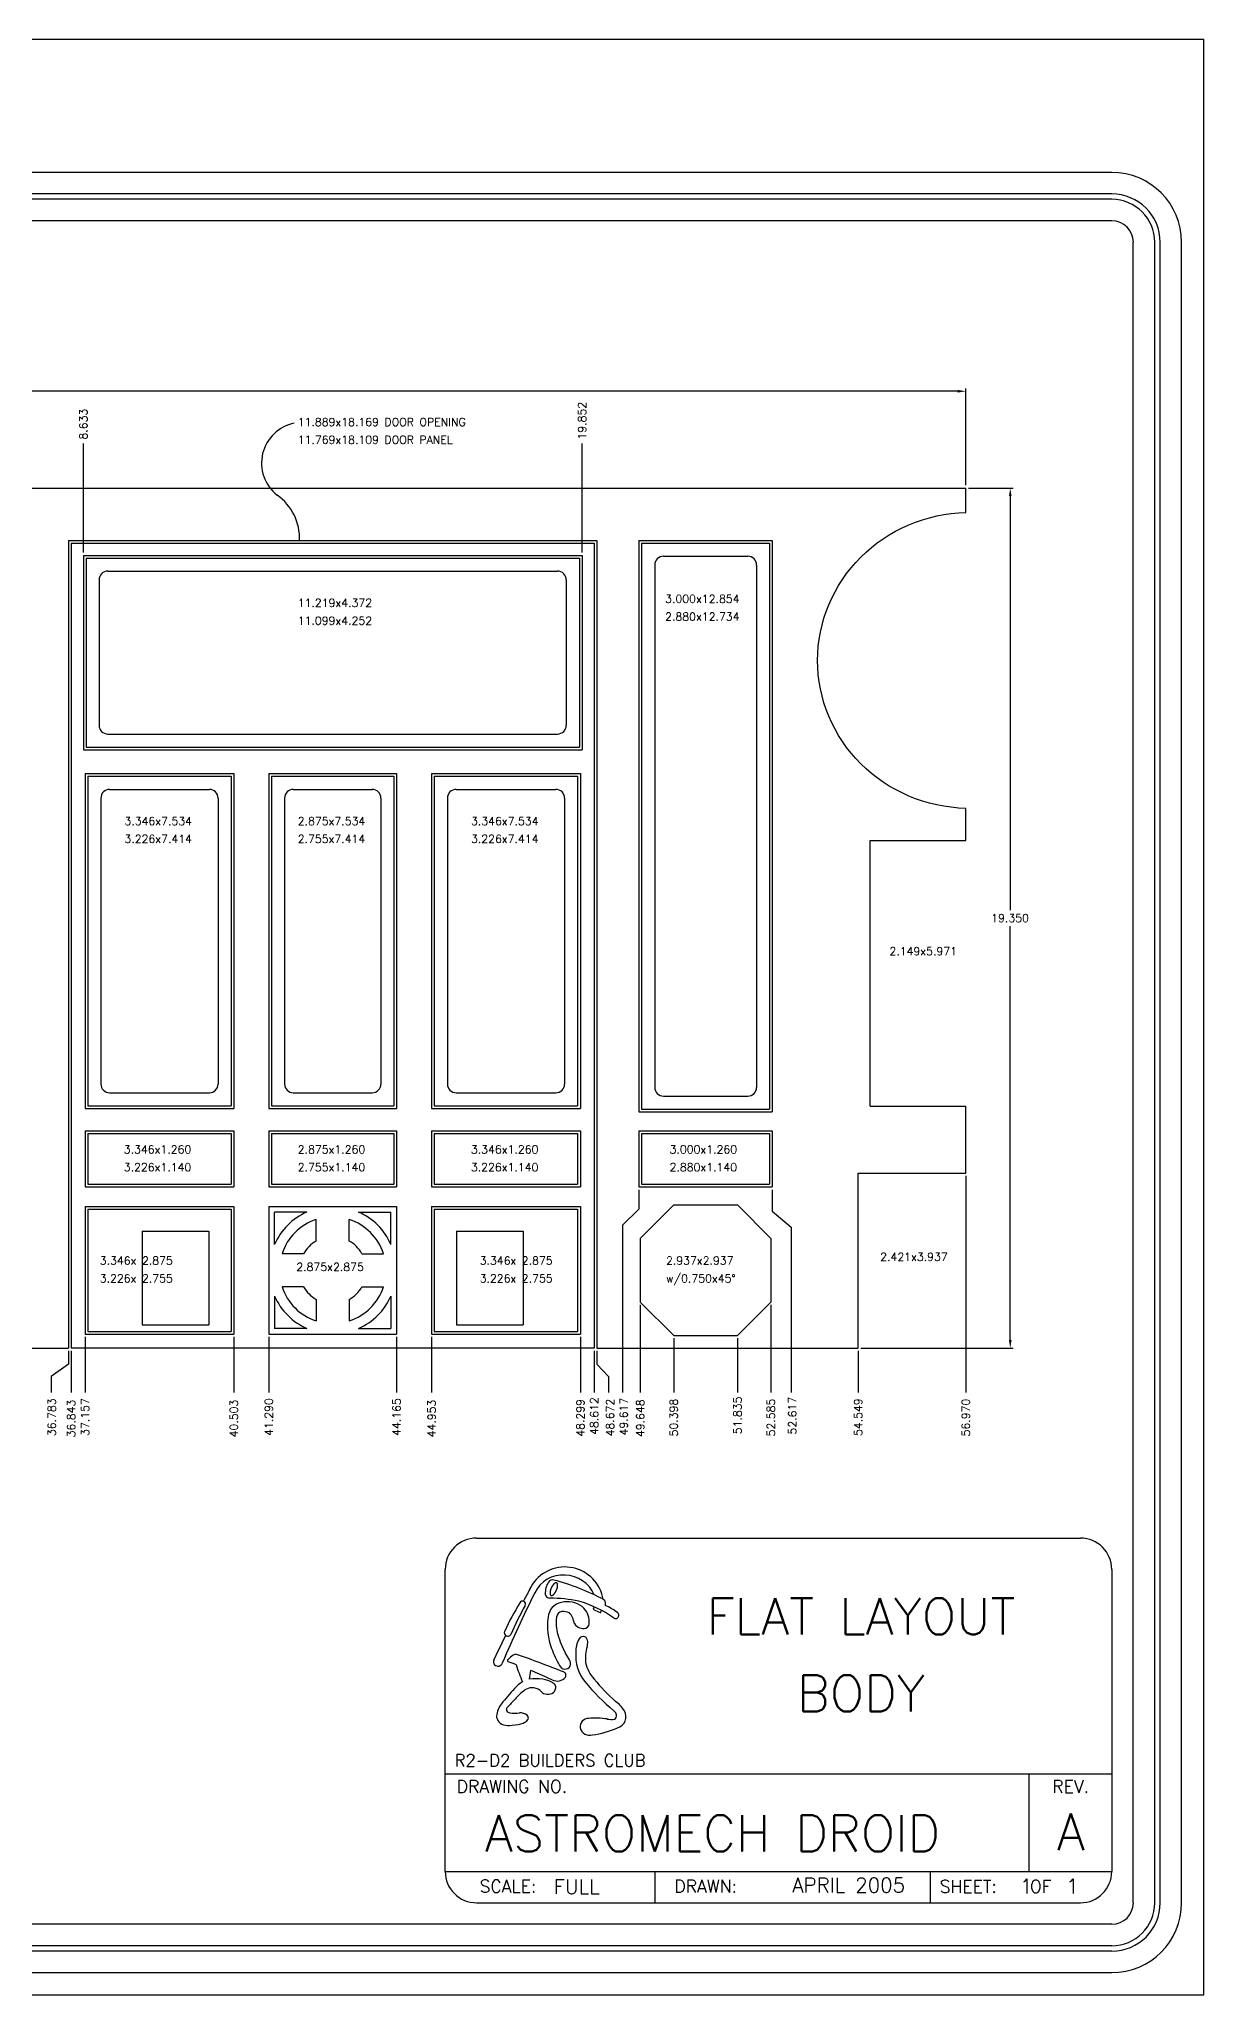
# Model space of a CAD drawing. Extents: x -5.7 to 62.3, y -14.3 to 29.7.
# Drawn here: x 36.12 to 62.33, y -14.27 to 29.73 of the extents above; entities that cross this region are included whole.
import ezdxf
from ezdxf.enums import TextEntityAlignment as Align

# ---------------------------------------------------------------- set-up
doc = ezdxf.new("R2010")
doc.units = 0
doc.layers.get('0').update_dxf_attribs({"linetype": 'CONTINUOUS'})
for name, color, linetype in [('BODY', 7, 'CONTINUOUS'), ('BODY_PANELS', 2, 'CONTINUOUS'), ('DIMENSIONS', 1, 'CONTINUOUS'), ('DIMENSIONS__BODY_PANELS', 2, 'CONTINUOUS'), ('DIMENSIONS_BODY', 7, 'CONTINUOUS'), ('FORM', 5, 'CONTINUOUS')]:
    doc.layers.add(name, color=color, linetype=linetype)
doc.styles.get("Standard").update_dxf_attribs({"font": 'simplex.shx'})

msp = doc.modelspace()

# ---------------------------------------------------------------- linework, layer by layer
for p, q in [((-5.674, 29.729), (62.326, 29.729)), ((62.326, -14.271), (62.326, 29.729)), ((-5.674, -14.271), (62.326, -14.271))]:
    msp.add_line(p, q)
at = {"layer": 'BODY'}
for p, q in [((20.469, 19.63), (56.97, 19.63)), ((56.97, 19.081), (56.97, 19.63)), ((55.996, 18.917), (56.155, 18.963)), ((56.155, 18.963), (56.315, 19.002)), ((56.315, 19.002), (56.477, 19.033)), ((56.477, 19.033), (56.641, 19.057)), ((56.641, 19.057), (56.805, 19.073)), ((56.805, 19.073), (56.97, 19.081)), ((54.978, 18.394), (55.111, 18.489)), ((55.111, 18.489), (55.249, 18.577)), ((55.249, 18.577), (55.392, 18.659)), ((55.392, 18.659), (55.538, 18.734)), ((55.538, 18.734), (55.688, 18.802)), ((55.688, 18.802), (55.841, 18.863)), ((55.841, 18.863), (55.996, 18.917)), ((36.783, 18.449), (36.783, 0.28)), ((36.783, 18.449), (48.672, 18.449)), ((36.843, 18.389), (36.843, 0.28)), ((36.843, 18.389), (48.612, 18.389)), ((37.118, 18.114), (48.337, 18.114)), ((37.118, 18.114), (37.118, 13.742)), ((48.337, 18.114), (48.337, 13.742)), ((48.612, 18.389), (48.612, 0.28)), ((48.672, 18.449), (48.672, 0.28)), ((49.617, 18.449), (49.617, 5.595)), ((49.617, 18.449), (52.617, 18.449)), ((52.617, 18.449), (52.617, 5.595)), ((54.495, 17.956), (54.608, 18.074)), ((54.608, 18.074), (54.726, 18.186)), ((54.726, 18.186), (54.849, 18.293)), ((54.849, 18.293), (54.978, 18.394)), ((54.195, 17.573), (54.289, 17.705)), ((54.289, 17.705), (54.389, 17.833)), ((54.389, 17.833), (54.495, 17.956)), ((53.954, 17.152), (54.028, 17.296)), ((54.028, 17.296), (54.108, 17.436)), ((54.108, 17.436), (54.195, 17.573)), ((53.779, 16.701), (53.83, 16.854)), ((53.83, 16.854), (53.889, 17.004)), ((53.889, 17.004), (53.954, 17.152)), ((53.672, 16.231), (53.7, 16.389)), ((53.7, 16.389), (53.736, 16.546)), ((53.736, 16.546), (53.779, 16.701)), ((53.637, 15.75), (53.641, 15.911)), ((53.641, 15.911), (53.652, 16.071)), ((53.652, 16.071), (53.672, 16.231)), ((53.641, 15.59), (53.637, 15.75)), ((53.652, 15.429), (53.641, 15.59)), ((53.672, 15.27), (53.652, 15.429)), ((53.7, 15.112), (53.672, 15.27)), ((53.736, 14.955), (53.7, 15.112)), ((53.779, 14.8), (53.736, 14.955)), ((53.83, 14.647), (53.779, 14.8)), ((53.889, 14.497), (53.83, 14.647)), ((53.954, 14.349), (53.889, 14.497)), ((54.028, 14.205), (53.954, 14.349)), ((54.108, 14.065), (54.028, 14.205)), ((37.118, 13.742), (48.337, 13.742)), ((54.195, 13.928), (54.108, 14.065)), ((54.289, 13.796), (54.195, 13.928)), ((54.389, 13.668), (54.289, 13.796)), ((54.495, 13.545), (54.389, 13.668)), ((37.157, 13.205), (37.157, 5.671)), ((37.157, 13.205), (40.502, 13.205)), ((40.502, 13.205), (40.502, 5.671)), ((41.29, 13.205), (41.29, 5.671)), ((41.29, 13.205), (44.165, 13.205)), ((44.165, 13.205), (44.165, 5.671)), ((44.953, 13.205), (44.953, 5.671)), ((44.953, 13.205), (48.299, 13.205)), ((48.299, 13.205), (48.299, 5.671)), ((54.608, 13.428), (54.495, 13.545)), ((54.726, 13.315), (54.608, 13.428)), ((54.849, 13.209), (54.726, 13.315)), ((54.978, 13.108), (54.849, 13.209)), ((55.111, 13.013), (54.978, 13.108)), ((55.249, 12.925), (55.111, 13.013)), ((55.392, 12.844), (55.249, 12.925)), ((55.538, 12.769), (55.392, 12.844)), ((55.688, 12.701), (55.538, 12.769)), ((55.841, 12.64), (55.688, 12.701)), ((55.996, 12.587), (55.841, 12.64)), ((56.155, 12.54), (55.996, 12.587)), ((56.315, 12.502), (56.155, 12.54)), ((56.477, 12.471), (56.315, 12.502)), ((56.641, 12.447), (56.477, 12.471)), ((56.805, 12.431), (56.641, 12.447)), ((56.97, 12.423), (56.805, 12.431)), ((56.97, 11.697), (56.97, 12.423)), ((54.821, 5.726), (54.821, 11.697)), ((54.821, 11.697), (56.97, 11.697)), ((54.821, 5.726), (56.97, 5.726)), ((56.97, 4.217), (56.97, 5.726)), ((37.157, 5.671), (40.502, 5.671)), ((41.29, 5.671), (44.165, 5.671)), ((44.953, 5.671), (48.299, 5.671)), ((49.617, 5.595), (52.617, 5.595)), ((37.157, 5.165), (40.502, 5.165)), ((37.157, 5.165), (37.157, 3.905)), ((40.502, 5.165), (40.502, 3.905)), ((41.29, 5.165), (44.165, 5.165)), ((41.29, 5.165), (41.29, 3.905)), ((44.165, 5.165), (44.165, 3.905)), ((44.953, 5.165), (48.299, 5.165)), ((44.953, 5.165), (44.953, 3.905)), ((48.299, 5.165), (48.299, 3.905)), ((49.617, 5.165), (49.617, 3.905)), ((49.617, 5.165), (52.617, 5.165)), ((52.617, 5.165), (52.617, 3.905)), ((54.549, 0.28), (54.549, 4.217)), ((54.549, 4.217), (56.97, 4.217)), ((37.157, 3.905), (40.502, 3.905)), ((41.29, 3.905), (44.165, 3.905)), ((44.953, 3.905), (48.299, 3.905)), ((49.617, 3.905), (52.617, 3.905)), ((37.157, 3.469), (37.157, 0.594)), ((37.157, 3.469), (40.502, 3.469)), ((40.502, 3.469), (40.502, 0.594)), ((41.29, 3.469), (41.29, 0.594)), ((41.29, 3.469), (44.165, 3.469)), ((44.165, 3.469), (44.165, 0.594)), ((44.953, 3.469), (44.953, 0.594)), ((44.953, 3.469), (48.299, 3.469)), ((48.299, 3.469), (48.299, 0.594)), ((50.398, 3.5), (49.648, 2.75)), ((50.398, 3.5), (51.835, 3.5)), ((51.835, 3.5), (52.585, 2.75)), ((49.648, 2.75), (49.648, 1.313)), ((52.585, 2.75), (52.585, 1.313)), ((50.398, 0.563), (49.648, 1.313)), ((52.585, 1.313), (51.835, 0.563)), ((37.157, 0.594), (40.502, 0.594)), ((41.29, 0.594), (44.165, 0.594)), ((44.953, 0.594), (48.299, 0.594)), ((50.398, 0.563), (51.835, 0.563)), ((30.906, 0.28), (36.783, 0.28)), ((48.612, 0.28), (36.843, 0.28)), ((48.672, 0.28), (54.549, 0.28))]:
    msp.add_line(p, q, dxfattribs=at)
at = {"layer": 'BODY_PANELS'}
for p, q in [((37.178, 18.054), (48.277, 18.054)), ((37.178, 18.054), (37.178, 13.802)), ((48.277, 18.054), (48.277, 13.802)), ((49.677, 18.389), (49.677, 5.655)), ((49.677, 18.389), (52.557, 18.389)), ((50.168, 18.095), (52.066, 18.095)), ((52.557, 18.389), (52.557, 5.655)), ((37.669, 17.76), (47.786, 17.76)), ((49.971, 17.898), (49.971, 6.146)), ((52.263, 17.898), (52.263, 6.146)), ((37.472, 17.563), (37.472, 14.293)), ((47.983, 17.563), (47.983, 14.293)), ((37.669, 14.096), (47.786, 14.096)), ((37.178, 13.802), (48.277, 13.802)), ((37.217, 13.145), (37.217, 5.731)), ((37.217, 13.145), (40.442, 13.145)), ((37.708, 12.851), (39.952, 12.851)), ((40.442, 13.145), (40.442, 5.731)), ((41.35, 13.145), (41.35, 5.731)), ((41.35, 13.145), (44.105, 13.145)), ((41.841, 12.851), (43.614, 12.851)), ((44.105, 13.145), (44.105, 5.731)), ((45.013, 13.145), (45.013, 5.731)), ((45.013, 13.145), (48.238, 13.145)), ((45.504, 12.851), (47.748, 12.851)), ((48.238, 13.145), (48.238, 5.731)), ((37.511, 12.654), (37.511, 6.222)), ((40.149, 12.654), (40.149, 6.222)), ((41.644, 12.654), (41.644, 6.222)), ((43.811, 12.654), (43.811, 6.222)), ((45.307, 12.654), (45.307, 6.222)), ((47.944, 12.654), (47.944, 6.222)), ((37.217, 5.731), (40.442, 5.731)), ((37.708, 6.025), (39.952, 6.025)), ((41.35, 5.731), (44.105, 5.731)), ((41.841, 6.025), (43.614, 6.025)), ((45.013, 5.731), (48.238, 5.731)), ((45.504, 6.025), (47.748, 6.025)), ((50.168, 5.949), (52.066, 5.949)), ((49.677, 5.655), (52.557, 5.655)), ((37.217, 5.105), (40.442, 5.105)), ((37.217, 5.105), (37.217, 3.965)), ((40.442, 5.105), (40.442, 3.965)), ((41.35, 5.105), (41.35, 3.965)), ((41.35, 5.105), (44.105, 5.105)), ((44.105, 5.105), (44.105, 3.965)), ((45.013, 5.105), (48.238, 5.105)), ((45.013, 5.105), (45.013, 3.965)), ((48.238, 5.105), (48.238, 3.965)), ((49.677, 5.105), (52.557, 5.105)), ((49.677, 5.105), (49.677, 3.965)), ((52.557, 5.105), (52.557, 3.965)), ((37.217, 3.965), (40.442, 3.965)), ((41.35, 3.965), (44.105, 3.965)), ((45.013, 3.965), (48.238, 3.965)), ((49.677, 3.965), (52.557, 3.965)), ((37.217, 3.409), (37.217, 0.654)), ((37.217, 3.409), (40.442, 3.409)), ((40.442, 3.409), (40.442, 0.654)), ((42.144, 3.341), (41.419, 3.341)), ((41.419, 2.615), (41.419, 3.341)), ((42.355, 2.688), (42.355, 3.172)), ((43.101, 2.688), (43.101, 3.172)), ((43.311, 3.341), (44.037, 3.341)), ((44.037, 2.615), (44.037, 3.341)), ((45.013, 3.409), (45.013, 0.654)), ((45.013, 3.409), (48.238, 3.409)), ((48.238, 3.409), (48.238, 0.654)), ((38.443, 2.909), (39.943, 2.909)), ((38.443, 2.909), (38.443, 0.804)), ((39.943, 2.909), (39.943, 0.804)), ((45.513, 2.909), (47.013, 2.909)), ((45.513, 2.909), (45.513, 0.804)), ((47.013, 2.909), (47.013, 0.804)), ((42.071, 2.405), (41.587, 2.405)), ((43.384, 2.405), (43.868, 2.405)), ((41.419, 1.448), (41.419, 0.723)), ((42.071, 1.659), (41.587, 1.659)), ((42.355, 1.375), (42.355, 0.891)), ((43.101, 1.375), (43.101, 0.891)), ((43.384, 1.659), (43.868, 1.659)), ((44.037, 1.448), (44.037, 0.723)), ((37.217, 0.654), (40.442, 0.654)), ((38.443, 0.804), (39.943, 0.804)), ((42.144, 0.723), (41.419, 0.723)), ((43.311, 0.723), (44.037, 0.723)), ((45.013, 0.654), (48.238, 0.654)), ((45.513, 0.804), (47.013, 0.804))]:
    msp.add_line(p, q, dxfattribs=at)
for centre, radius, start, end in [((50.168, 17.898), 0.197, 90, 180), ((52.066, 17.898), 0.197, 360, 90), ((37.669, 17.563), 0.197, 90, 180), ((47.786, 17.563), 0.197, 0, 90), ((37.669, 14.293), 0.197, 180, 270), ((47.786, 14.293), 0.197, 270, 0), ((37.708, 12.654), 0.197, 90, 180), ((39.952, 12.654), 0.197, 360, 90), ((41.841, 12.654), 0.197, 90, 180), ((43.614, 12.654), 0.197, 0, 90), ((45.504, 12.654), 0.197, 90, 180), ((47.748, 12.654), 0.197, 360, 90), ((37.708, 6.222), 0.197, 180, 270), ((39.952, 6.222), 0.197, 270, 360), ((41.841, 6.222), 0.197, 180, 270), ((43.614, 6.222), 0.197, 270, 0), ((45.504, 6.222), 0.197, 180, 270), ((47.748, 6.222), 0.197, 270, 360), ((50.168, 6.146), 0.197, 180, 270), ((52.066, 6.146), 0.197, 270, 360), ((42.728, 2.032), 1.433, 114.0109, 155.9891), ((42.728, 2.032), 1.2, 108.1095, 161.8905), ((42.728, 2.032), 1.2, 18.1095, 71.8905), ((42.728, 2.032), 1.433, 24.0109, 65.9891), ((42.728, 2.032), 0.755, 119.6064, 150.3936), ((42.728, 2.032), 0.755, 29.6064, 60.3936), ((42.728, 2.032), 1.433, 204.0109, 245.9891), ((42.728, 2.032), 1.2, 198.1095, 251.8905), ((42.728, 2.032), 0.755, 209.6064, 240.3936), ((42.728, 2.032), 1.2, 288.1095, 341.8905), ((42.728, 2.032), 0.755, 299.6064, 330.3936), ((42.728, 2.032), 1.433, 294.0109, 335.9891)]:
    msp.add_arc(centre, radius, start, end, dxfattribs=at)
at = {"layer": 'DIMENSIONS'}
for p, q in [((56.79, 21.807), (29.021, 21.807)), ((56.97, 19.693), (56.97, 21.87)), ((37.118, 18.177), (37.118, 20.63)), ((48.337, 18.177), (48.337, 20.63)), ((57.033, 19.63), (58.033, 19.63)), ((57.97, 19.45), (57.97, 10.135)), ((57.97, 0.46), (57.97, 9.775)), ((56.97, 4.155), (56.97, -0.72)), ((49.617, 3.843), (49.617, 3.405)), ((52.617, 3.843), (52.617, 3.358)), ((49.617, 3.405), (49.249, 3.045)), ((52.617, 3.358), (53.04, 2.998)), ((49.249, 3.045), (49.249, -0.72)), ((53.04, 2.998), (53.04, -0.72)), ((49.648, 1.251), (49.648, -0.72)), ((52.585, 1.251), (52.585, -0.72)), ((37.157, 0.532), (37.157, -0.72)), ((40.502, 0.532), (40.502, -0.72)), ((41.29, 0.532), (41.29, -0.72)), ((44.165, 0.532), (44.165, -0.72)), ((44.953, 0.532), (44.953, -0.72)), ((48.299, 0.532), (48.299, -0.72)), ((50.398, 0.501), (50.398, -0.72)), ((51.835, 0.501), (51.835, -0.72)), ((36.783, 0.218), (36.783, -0.08)), ((36.843, 0.218), (36.843, -0.72)), ((48.612, 0.218), (48.612, -0.72)), ((48.672, 0.218), (48.672, -0.08)), ((54.549, 0.218), (54.549, -0.72)), ((54.612, 0.28), (58.033, 0.28)), ((36.783, -0.08), (36.391, -0.36)), ((36.391, -0.36), (36.391, -0.72)), ((48.672, -0.08), (48.935, -0.36)), ((48.935, -0.36), (48.935, -0.72))]:
    msp.add_line(p, q, dxfattribs=at)
for points in [[(56.79, 21.837), (56.79, 21.777), (56.97, 21.807)], [(58, 19.45), (57.94, 19.45), (57.97, 19.63)], [(58, 0.46), (57.94, 0.46), (57.97, 0.28)]]:
    msp.add_solid(points, dxfattribs=at)
at = {"layer": 'DIMENSIONS_BODY'}
for centre, radius, start, end in [((42.041, 20.191), 0.915, 101.182, 231.9545), ((40.776, 18.489), 1.207, 358.1238, 54.495)]:
    msp.add_arc(centre, radius, start, end, dxfattribs=at)
at = {"layer": 'FORM'}
for p, q in [((60.255, 26.729), (-3.602, 26.729)), ((60.255, 26.246), (-3.602, 26.246)), ((60.255, 26.125), (-3.602, 26.125)), ((60.255, 25.642), (-3.602, 25.642)), ((60.738, -12.199), (60.738, 25.158)), ((61.222, -12.199), (61.222, 25.158)), ((61.343, -12.199), (61.343, 25.158)), ((61.826, -12.199), (61.826, 25.158)), ((60.255, -12.683), (-3.602, -12.683)), ((60.255, -13.166), (-3.602, -13.166)), ((60.255, -13.287), (-3.602, -13.287)), ((60.255, -13.771), (-3.602, -13.771))]:
    msp.add_line(p, q, dxfattribs=at)
at = {"layer": 'FORM', "linetype": 'CONTINUOUS'}
for p, q in [((45.965, -3.993), (59.547, -3.993)), ((45.258, -11.492), (45.258, -4.7)), ((60.255, -4.7), (60.255, -11.492)), ((45.258, -9.299), (60.255, -9.299)), ((58.385, -9.299), (58.385, -11.492)), ((45.258, -11.492), (60.255, -11.492)), ((49.971, -11.492), (49.971, -12.199)), ((56.17, -11.5), (56.17, -12.208)), ((45.965, -12.199), (59.547, -12.199))]:
    msp.add_line(p, q, dxfattribs=at)
at = {"layer": 'FORM', "color": 1}
msp.add_polyline3d([(47.764, -5.001, 0), (47.761, -5, 0), (47.758, -4.999, 0), (47.755, -4.999, 0), (47.751, -4.999, 0), (47.748, -4.999, 0), (47.744, -5, 0), (47.741, -5.001, 0), (47.737, -5.002, 0), (47.733, -5.004, 0), (47.729, -5.006, 0), (47.725, -5.008, 0), (47.721, -5.011, 0), (47.717, -5.014, 0), (47.713, -5.017, 0), (47.709, -5.021, 0), (47.705, -5.024, 0), (47.7, -5.029, 0), (47.696, -5.033, 0), (47.692, -5.038, 0), (47.688, -5.043, 0), (47.684, -5.048, 0), (47.68, -5.053, 0), (47.676, -5.059, 0), (47.672, -5.065, 0), (47.668, -5.071, 0), (47.664, -5.077, 0), (47.66, -5.083, 0), (47.657, -5.09, 0), (47.653, -5.096, 0), (47.65, -5.103, 0), (47.647, -5.11, 0), (47.644, -5.117, 0), (47.641, -5.124, 0), (47.638, -5.131, 0), (47.635, -5.138, 0), (47.633, -5.145, 0), (47.63, -5.152, 0), (47.628, -5.159, 0), (47.626, -5.166, 0), (47.624, -5.173, 0), (47.623, -5.18, 0), (47.621, -5.186, 0), (47.62, -5.193, 0), (47.619, -5.2, 0), (47.618, -5.206, 0), (47.617, -5.212, 0), (47.617, -5.218, 0), (47.617, -5.224, 0), (47.617, -5.23, 0), (47.617, -5.235, 0), (47.617, -5.241, 0), (47.618, -5.246, 0), (47.619, -5.25, 0), (47.62, -5.255, 0), (47.621, -5.259, 0), (47.622, -5.263, 0), (47.624, -5.267, 0), (47.626, -5.27, 0), (47.627, -5.273, 0), (47.63, -5.276, 0), (47.632, -5.278, 0), (47.634, -5.28, 0), (47.637, -5.282, 0), (47.64, -5.284, 0), (47.643, -5.285, 0), (47.646, -5.285, 0), (47.649, -5.286, 0), (47.652, -5.286, 0), (47.656, -5.285, 0), (47.659, -5.285, 0), (47.663, -5.284, 0), (47.667, -5.283, 0), (47.671, -5.281, 0), (47.675, -5.279, 0), (47.678, -5.277, 0), (47.682, -5.274, 0), (47.687, -5.271, 0), (47.691, -5.268, 0), (47.695, -5.264, 0), (47.699, -5.26, 0), (47.703, -5.256, 0), (47.707, -5.252, 0), (47.712, -5.247, 0), (47.716, -5.242, 0), (47.72, -5.237, 0), (47.724, -5.231, 0), (47.728, -5.226, 0), (47.732, -5.22, 0), (47.736, -5.214, 0), (47.739, -5.208, 0), (47.743, -5.201, 0), (47.747, -5.195, 0), (47.75, -5.188, 0), (47.754, -5.182, 0), (47.757, -5.175, 0), (47.76, -5.168, 0), (47.763, -5.161, 0), (47.766, -5.154, 0), (47.768, -5.147, 0), (47.771, -5.14, 0), (47.773, -5.133, 0), (47.775, -5.126, 0), (47.777, -5.119, 0), (47.779, -5.112, 0), (47.781, -5.105, 0), (47.782, -5.098, 0), (47.783, -5.092, 0), (47.785, -5.085, 0), (47.785, -5.079, 0), (47.786, -5.072, 0), (47.786, -5.066, 0), (47.787, -5.06, 0), (47.787, -5.055, 0), (47.787, -5.049, 0), (47.786, -5.044, 0), (47.786, -5.039, 0), (47.785, -5.034, 0), (47.784, -5.03, 0), (47.783, -5.026, 0), (47.781, -5.022, 0), (47.78, -5.018, 0), (47.778, -5.015, 0), (47.776, -5.011, 0), (47.774, -5.009, 0), (47.772, -5.006, 0), (47.769, -5.004, 0), (47.767, -5.002, 0), (47.764, -5.001, 0)], dxfattribs=at)
at = {"layer": 'FORM'}
for centre, radius, start, end in [((60.255, 25.158), 1.571, 0, 90), ((60.255, 25.158), 1.088, 0, 90), ((60.255, 25.158), 0.967, 0, 90), ((60.255, 25.158), 0.484, 0, 90), ((60.255, -12.199), 1.571, 270, 0), ((60.255, -12.199), 1.088, 270, 0), ((60.255, -12.199), 0.967, 270, 0), ((60.255, -12.199), 0.484, 270, 0)]:
    msp.add_arc(centre, radius, start, end, dxfattribs=at)
at = {"layer": 'FORM', "linetype": 'CONTINUOUS'}
for centre, start, end in [((45.965, -4.7), 90, 180), ((59.547, -4.7), 360, 90), ((45.965, -11.492), 180, 270), ((59.547, -11.492), 270, 0)]:
    msp.add_arc(centre, 0.707, start, end, dxfattribs=at)
at = {"layer": 'FORM', "color": 7}
for centre, radius, start, end in [((47.949, -5.519), 0.875, 18.2326, 154.6361), ((47.902, -5.515), 0.691, 85.4854, 155.5007), ((47.933, -5.567), 0.741, 23.4687, 88.1516), ((76.588, -19.791), 32.733, 153.5831, 156.6069), ((71.861, -18.09), 27.889, 152.341, 152.9694), ((48.211, -5.428), 0.597, 5.638, 17.7915), ((47.937, -5.803), 0.366, 99.8697, 175.5952), ((47.91, -5.796), 0.151, 100.0375, 170.9848), ((48.003, -6.001), 0.574, 54.1043, 102.9674), ((47.914, -6.013), 0.366, 68.785, 94.7421), ((47.863, -5.874), 0.274, 20.1831, 47.8338), ((48.035, -5.888), 0.465, 0.8907, 49.1139), ((48.617, -5.586), 0.0224, 157.3748, 243.1832), ((48.247, -5.401), 0.391, 333.247, 339.1268), ((49.137, -4.628), 1.113, 241.5397, 249.3399), ((48.75, -5.658), 0.0123, 246.7424, 343.5507), ((48.211, -5.428), 0.597, 336.9972, 341.1119), ((49.025, -5.971), 1.466, 172.3003, 200.1263), ((48.62, -5.901), 0.868, 171.5259, 197.4947), ((47.4, -6.115), 0.794, 14.2811, 24.9473), ((48.359, -5.808), 0.22, 210.2865, 287.2592), ((48.378, -5.903), 0.124, 291.9673, 10.2011), ((72.173, -18.999), 28.588, 153.3711, 154.604), ((50.073, -5.562), 2.59, 200.6463, 210.0465), ((49.622, -5.66), 1.897, 195.3231, 209.2908), ((46.504, -7.57), 1.762, 28.4319, 33.8655), ((49.152, -6.633), 0.958, 175.9752, 218.045), ((48.746, -6.537), 0.55, 149.9608, 183.0164), ((48.361, -6.311), 0.104, 69.7642, 151.8988), ((48.349, -6.318), 0.116, 357.6694, 65.2511), ((49.32, -6.706), 0.909, 162.8186, 185.355), ((48.077, -6.34), 0.388, 345.3619, 2.6057), ((46.446, -6.772), 0.103, 161.1287, 346.893), ((46.686, -6.749), 0.0288, 120.5491, 251.4839), ((47.223, -7.276), 0.78, 124.2548, 135.0129), ((42.808, -17.536), 11.433, 69.2866, 70.2231), ((46.844, -6.692), 0.0854, 76.4452, 134.3635), ((50.34, -5.74), 3.658, 197.5192, 203.9815), ((37.457, -33.33), 28.328, 68.3272, 70.6061), ((46.071, -6.907), 1.112, 346.5241, 356.715), ((42.808, -17.536), 11.433, 64.8574, 67.5151), ((47.951, -6.812), 0.13, 201.5645, 38.0941), ((47.899, -7.079), 0.077, 325.5245, 75.3405), ((49.219, -6.615), 0.822, 192.3535, 222.302), ((51.692, -11.851), 6.614, 137.4564, 141.4055), ((47.399, -7.881), 0.767, 121.505, 139.0958), ((47.847, -8.48), 1.333, 126.6804, 139.7871), ((47.204, -7.626), 0.264, 90, 125.5975), ((47.29, -8.191), 1.034, 81.0168, 97.6796), ((47.234, -7.516), 0.156, 63.4627, 100.742), ((47.246, -7.599), 0.231, 50.0038, 75.5417), ((47.66, -7.19), 0.353, 221.1819, 237.6838), ((47.356, -7.781), 0.619, 58.748, 81.1062), ((47.607, -7.37), 0.131, 277.7057, 342.6988), ((47.77, -6.977), 0.233, 243.4858, 285.1066), ((47.639, -7.353), 0.108, 329.1857, 69.5272), ((47.805, -7.009), 0.195, 277.7873, 324.4296), ((52.192, -4.083), 4.926, 219.6028, 230.5002), ((52.052, -4.331), 4.46, 219.5063, 228.4276), ((46.899, -8.034), 0.487, 140.5469, 175.5193), ((46.699, -7.849), 0.0642, 124.2549, 201.2233), ((46.717, -7.841), 0.0839, 201.8253, 267.1645), ((49.053, -9.88), 3.171, 134.541, 138.9147), ((47.567, -7.223), 0.283, 250.0839, 281.7545), ((48.966, -8.004), 0.151, 12.0254, 52.1436), ((48.611, -8.324), 0.813, 32.9711, 53.7284), ((49.052, -8.006), 0.272, 287.7475, 27.3521), ((46.553, -7.999), 0.14, 178.8843, 204.47), ((46.596, -8.018), 0.174, 192.6455, 248.2224), ((46.671, -7.875), 0.335, 245.4026, 275.4098), ((46.665, -6.932), 1.277, 271.6993, 283.3954), ((46.822, -7.179), 0.754, 261.666, 278.334), ((46.94, -8.2), 0.275, 52.9907, 91.7489), ((46.895, -7.901), 0.281, 283.5752, 324.5897), ((47.055, -8.035), 0.0747, 337.1416, 47.565), ((48.483, -8.243), 0.191, 88.4325, 186.6263), ((48.513, -8.203), 0.228, 195.7266, 285.3807), ((48.645, -9.773), 1.729, 81.4266, 95.2081), ((48.244, -6.181), 2.266, 278.3733, 293.1521), ((49.004, -7.608), 0.467, 257.5181, 277.231), ((49.03, -7.992), 0.0861, 292.2603, 12.8674)]:
    msp.add_arc(centre, radius, start, end, dxfattribs=at)
at = {"layer": 'FORM', "color": 5}
for centre, radius, start, end in [((47.934, -5.223), 0.425, 145.6086, 184.3667), ((47.607, -5.249), 0.0969, 183.998, 273.3138), ((47.673, -5.04), 0.106, 75.2447, 147.693), ((46.415, -9.866), 5.093, 61.6372, 75.392), ((52.151, -8.654), 6.119, 148.4149, 155.1985), ((53.335, -9.073), 7.217, 150.4088, 156.2074), ((46.998, -5.48), 0.0676, 335.3232, 152.6722), ((47.593, -8.677), 3.332, 78.393, 89.648), ((47.555, -7.907), 2.592, 54.9325, 74.1529), ((48.739, -5.47), 0.129, 342.6983, 41.6728), ((48.241, -6.844), 1.473, 52.7669, 65.0636), ((49.093, -5.732), 0.0723, 227.6203, 57.4121), ((46.664, -6.124), 0.0772, 152.1811, 330.991)]:
    msp.add_arc(centre, radius, start, end, dxfattribs=at)

# ---------------------------------------------------------------- texts
at = {"layer": 'DIMENSIONS'}
for s, p in [('8.633', (37.208, 20.72)), ('19.852', (48.427, 20.72)), ('36.783', (36.497, -1.7)), ('37.157', (37.246, -1.695)), ('41.290', (41.38, -1.695)), ('44.165', (44.255, -1.695)), ('48.612', (48.702, -1.673)), ('49.617', (49.364, -1.685)), ('51.835', (51.925, -1.658)), ('52.617', (53.157, -1.664)), ('36.843', (36.933, -1.729)), ('40.503', (40.593, -1.729)), ('44.953', (45.043, -1.729)), ('48.299', (48.389, -1.713)), ('48.672', (49.056, -1.707)), ('49.648', (49.738, -1.722)), ('50.398', (50.488, -1.707)), ('52.585', (52.675, -1.707)), ('54.549', (54.639, -1.698)), ('56.970', (57.06, -1.707))]:
    msp.add_text(s, height=0.18, rotation=90, dxfattribs=at).set_placement(p)
msp.add_text('19.350', height=0.18, dxfattribs=at).set_placement((57.541, 9.865))
at = {"layer": 'DIMENSIONS__BODY_PANELS'}
for s, p in [('11.099x4.252', (41.94, 16.556)), ('2.880x12.734', (50.206, 16.647)), ('3.226x7.414', (38.042, 11.647)), ('2.755x7.414', (41.94, 11.647)), ('3.226x7.414', (45.838, 11.647)), ('3.226x1.140', (38.027, 4.26)), ('2.755x1.140', (41.94, 4.26)), ('3.226x1.140', (45.836, 4.26)), ('2.880x1.140', (50.306, 4.26)), ('3.226x 2.755', (37.487, 1.758)), ('3.226x 2.755', (46.033, 1.758))]:
    msp.add_text(s, height=0.18, dxfattribs=at).set_placement(p)
at = {"layer": 'DIMENSIONS_BODY'}
for s, p in [('11.889x18.169 DOOR OPENING', (41.94, 21.025)), ('11.769x18.109 DOOR PANEL', (41.94, 20.625)), ('3.000x12.854', (50.206, 17.047)), ('11.219x4.372', (41.94, 16.956)), ('3.346x7.534', (38.042, 12.047)), ('2.875x7.534', (41.94, 12.047)), ('3.346x7.534', (45.838, 12.047)), ('2.149x5.971', (55.252, 9.12)), ('3.346x1.260', (38.027, 4.66)), ('2.875x1.260', (41.94, 4.66)), ('3.346x1.260', (45.836, 4.66)), ('3.000x1.260', (50.306, 4.66)), ('3.346x 2.875', (37.487, 2.158)), ('3.346x 2.875', (46.033, 2.158)), ('2.937x2.937', (50.225, 2.159)), ('2.421x3.937', (55.044, 2.244)), ('2.875x2.875', (41.908, 2.016)), ('w/0.750x45%%D', (50.225, 1.759))]:
    msp.add_text(s, height=0.18, dxfattribs=at).set_placement(p)
at = {"layer": 'FORM'}
for s, height, p in [('FLAT LAYOUT', 0.81877, (54.612, -6.163)), ('BODY', 0.8188, (54.612, -7.896))]:
    msp.add_text(s, height=height, dxfattribs=at).set_placement(p, align=Align.CENTER)
at = {"layer": 'FORM', "color": 7}
msp.add_text('R2-D2 BUILDERS CLUB', height=0.27077, dxfattribs=at).set_placement((45.47, -9.129))
at = {"layer": 'FORM', "linetype": 'CONTINUOUS'}
for s, height, p in [('DRAWING NO.', 0.28297, (45.517, -9.723)), ('SCALE:', 0.283, (46.034, -11.968)), ('DRAWN:', 0.283, (50.414, -11.968)), ('SHEET:   OF', 0.28297, (56.383, -11.971))]:
    msp.add_text(s, height=height, dxfattribs=at).set_placement(p)
msp.add_text('REV.', height=0.283, dxfattribs=at).set_placement((59.328, -9.723), align=Align.CENTER)
at = {"layer": 'FORM'}
for s, height, p in [('ASTROMECH DROID', 0.81877, (46.151, -11.043)), ('A', 0.819, (59.02, -11.011)), ('FULL', 0.3275, (47.697, -11.999)), ('1   1', 0.3275, (58.191, -11.99))]:
    msp.add_text(s, height=height, dxfattribs=at).set_placement(p)
msp.add_text('APRIL 2005', height=0.3275, dxfattribs=at).set_placement((55.605, -11.965), align=Align.RIGHT)

doc.saveas('drawing.dxf')
